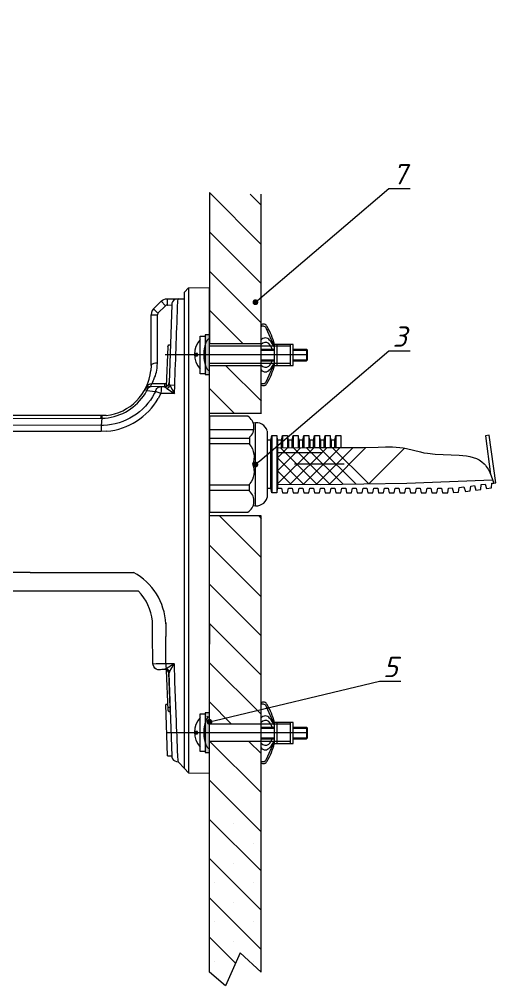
# Model space of a CAD drawing. Header units: millimetres. Extents: x -25459 to 1045457, y -66278 to 462905.
# Drawn here: x 961581 to 969775, y 14149 to 30764 of the extents above; entities that cross this region are included whole.
import ezdxf
from ezdxf import colors
from ezdxf.entities.mleader import LeaderData, LeaderLine
from ezdxf.math import Vec2, Vec3

# ---------------------------------------------------------------- set-up
doc = ezdxf.new("R2010")
doc.units = ezdxf.units.MM
doc.styles.add('ISOCPEUR', font='isocpeui.ttf', dxfattribs={"height": 250})
doc.styles.add('KOSTY_STYLE', font='isocpeur.ttf')

# ---------------------------------------------------------------- blocks, each defined once
blk = doc.blocks.new('_DOT')
at = {"color": 0, "linetype": 'ByBlock', "lineweight": -2}
blk.add_line((-0.5, 0), (-1, 0), dxfattribs=at)
at = {"color": 0, "linetype": 'ByBlock', "const_width": 0.5}
blk.add_lwpolyline([(-0.25, 0, 1), (0.25, 0, 1)], format="xyb", close=True, dxfattribs=at)

msp = doc.modelspace()

# ---------------------------------------------------------------- linework, layer by layer
at = {"lineweight": 5}
for p, q in [((963849.221, 24811.479), (963844.932, 24726.904)), ((964085.833, 24442.604), (964085.833, 24494.68)), ((964016.392, 24331.865), (963970.75, 24245.09)), ((962987.744, 23952.201), (947926.42, 23952.201)), ((963072.429, 23954.401), (962987.744, 23952.201)), ((962987.744, 23676.601), (953509.075, 23676.601)), ((963087.606, 23680.891), (962987.744, 23676.601)), ((964098.899, 20385.081), (964098.833, 20150.34))]:
    msp.add_line(p, q, dxfattribs=at)
at = {"color": 0, "lineweight": 0}
for p, q in [((961768.236, 21251.194), (947926.42, 21251.194)), ((961768.236, 21251.194), (963545.477, 21251.194)), ((963629.288, 20932.195), (947926.42, 20932.195)), ((963870.975, 20195.883), (963870.975, 20430.624)), ((964311.458, 17997.604), (964422.22, 17884.797))]:
    msp.add_line(p, q, dxfattribs=at)
at = {"lineweight": 13}
for p, q in [((964851.847, 17006.708), (965738.762, 16121.911)), ((965266.729, 16930.506), (965266.729, 16930.506)), ((965603.29, 16593.944), (965603.29, 16593.944)), ((964851.847, 16333.585), (965738.762, 15446.671)), ((965266.729, 16255.266), (965266.729, 16255.266)), ((964930.167, 15918.704), (964930.167, 15918.704)), ((965603.29, 15918.704), (965603.29, 15918.704)), ((964851.847, 15660.462), (965738.762, 14773.548)), ((965266.729, 15582.142), (965266.729, 15582.142)), ((964930.167, 15245.581), (964930.167, 15245.581)), ((965603.29, 15245.581), (965603.29, 15245.581)), ((964851.847, 14985.222), (965300.596, 14538.59)), ((965266.729, 14909.019), (965266.729, 14909.019)), ((965378.916, 14714.279), (965129.14, 14149.109)), ((965738.762, 14379.834), (965378.916, 14714.279)), ((964930.167, 14572.457), (964930.167, 14572.457)), ((965603.29, 14572.457), (965603.29, 14572.457)), ((965129.14, 14149.109), (964851.847, 14379.834))]:
    msp.add_line(p, q, dxfattribs=at)
for points in [[(964851.847, 27785.148), (965742.995, 26894.001)], [(964851.847, 27785.148), (964851.847, 25183.675)], [(965552.269, 27757.85), (965742.995, 27567.124)], [(965742.995, 23985.6), (965742.995, 27757.85)], [(964851.847, 27112.025), (965742.995, 26220.878)], [(964851.847, 26436.785), (965742.995, 25547.754)], [(964851.847, 25763.662), (965431.834, 25183.675)], [(965967.369, 25143.457), (965831.898, 25439.801)], [(964779.878, 24671.424), (964690.975, 24671.424), (964690.975, 25319.146), (964779.878, 25319.146)], [(965738.762, 25183.675), (964851.847, 25183.675)], [(966240.429, 25145.574), (964851.847, 25145.574)], [(965738.762, 24821.713), (965738.762, 25170.975)], [(965738.762, 25092.655), (965967.369, 25092.655)], [(966009.704, 25173.091), (966009.704, 24813.246)], [(966242.546, 25173.091), (966242.546, 24813.246)], [(966291.231, 25092.655), (966519.839, 25092.655)], [(964100.405, 24997.402), (964091.938, 24997.402)], [(964115.222, 24997.402), (964102.522, 24997.402)], [(964130.039, 24997.402), (964117.339, 24997.402)], [(964144.856, 24997.402), (964132.156, 24997.402)], [(964159.674, 24997.402), (964146.973, 24997.402)], [(964174.491, 24997.402), (964163.907, 24997.402)], [(964189.308, 24997.402), (964178.724, 24997.402)], [(964204.125, 24997.402), (964193.541, 24997.402)], [(964218.942, 24997.402), (964208.359, 24997.402)], [(964235.876, 24997.402), (964223.176, 24997.402)], [(964250.693, 24997.402), (964237.993, 24997.402)], [(964265.511, 24997.402), (964252.81, 24997.402)], [(964280.328, 24997.402), (964267.627, 24997.402)], [(964295.145, 24997.402), (964282.444, 24997.402)], [(964309.962, 24997.402), (964297.262, 24997.402)], [(964324.779, 24997.402), (964312.079, 24997.402)], [(964339.596, 24997.402), (964326.896, 24997.402)], [(964354.414, 24997.402), (964343.83, 24997.402)], [(964369.231, 24997.402), (964358.647, 24997.402)], [(964384.048, 24997.402), (964373.464, 24997.402)], [(964398.865, 24997.402), (964388.281, 24997.402)], [(964415.799, 24997.402), (964403.099, 24997.402)], [(964430.616, 24997.402), (964417.916, 24997.402)], [(964445.433, 24997.402), (964432.733, 24997.402)], [(964460.251, 24997.402), (964447.55, 24997.402)], [(964475.068, 24997.402), (964462.367, 24997.402)], [(964489.885, 24997.402), (964477.185, 24997.402)], [(964504.702, 24997.402), (964492.002, 24997.402)], [(964519.519, 24997.402), (964508.936, 24997.402)], [(964534.336, 24997.402), (964523.753, 24997.402)], [(964549.154, 24997.402), (964538.57, 24997.402)], [(964563.971, 24997.402), (964553.387, 24997.402)], [(964580.905, 24997.402), (964568.204, 24997.402)], [(964595.722, 24997.402), (964583.022, 24997.402)], [(964595.722, 24976.235), (964648.64, 24976.235), (964648.64, 25018.569), (964595.722, 25018.569)], [(964610.539, 24997.402), (964597.839, 24997.402)], [(964625.356, 24997.402), (964612.656, 24997.402)], [(964640.173, 24997.402), (964627.473, 24997.402)], [(964654.991, 24997.402), (964642.29, 24997.402)], [(964669.808, 24997.402), (964657.107, 24997.402)], [(964684.625, 24997.402), (964671.925, 24997.402)], [(964699.442, 24997.402), (964688.859, 24997.402)], [(964714.259, 24997.402), (964703.676, 24997.402)], [(964729.077, 24997.402), (964718.493, 24997.402)], [(964743.894, 24997.402), (964733.31, 24997.402)], [(964760.828, 24997.402), (964748.127, 24997.402)], [(964775.645, 24997.402), (964762.944, 24997.402)], [(964790.462, 24997.402), (964777.762, 24997.402)], [(964805.279, 24997.402), (964792.579, 24997.402)], [(964820.096, 24997.402), (964807.396, 24997.402)], [(964834.914, 24997.402), (964822.213, 24997.402)], [(964849.731, 24997.402), (964837.03, 24997.402)], [(964864.548, 24997.402), (964851.847, 24997.402)], [(964879.365, 24997.402), (964868.781, 24997.402)], [(964894.182, 24997.402), (964883.599, 24997.402)], [(964908.999, 24997.402), (964898.416, 24997.402)], [(964925.933, 24997.402), (964913.233, 24997.402)], [(964940.751, 24997.402), (964928.05, 24997.402)], [(964955.568, 24997.402), (964942.867, 24997.402)], [(964970.385, 24997.402), (964959.801, 24997.402)], [(964985.202, 24997.402), (964974.618, 24997.402)], [(965000.019, 24997.402), (964989.436, 24997.402)], [(965016.953, 24997.402), (965004.253, 24997.402)], [(965031.77, 24997.402), (965019.07, 24997.402)], [(965046.588, 24997.402), (965033.887, 24997.402)], [(965061.405, 24997.402), (965048.704, 24997.402)], [(965076.222, 24997.402), (965063.521, 24997.402)], [(965091.039, 24997.402), (965078.339, 24997.402)], [(965105.856, 24997.402), (965093.156, 24997.402)], [(965120.673, 24997.402), (965107.973, 24997.402)], [(965135.491, 24997.402), (965124.907, 24997.402)], [(965150.308, 24997.402), (965139.724, 24997.402)], [(965165.125, 24997.402), (965154.541, 24997.402)], [(965179.942, 24997.402), (965169.358, 24997.402)], [(965196.876, 24997.402), (965184.176, 24997.402)], [(965211.693, 24997.402), (965198.993, 24997.402)], [(965226.51, 24997.402), (965213.81, 24997.402)], [(965241.328, 24997.402), (965228.627, 24997.402)], [(965256.145, 24997.402), (965243.444, 24997.402)], [(965270.962, 24997.402), (965258.262, 24997.402)], [(965285.779, 24997.402), (965273.079, 24997.402)], [(965300.596, 24997.402), (965287.896, 24997.402)], [(965315.414, 24997.402), (965304.83, 24997.402)], [(965330.231, 24997.402), (965319.647, 24997.402)], [(965345.048, 24997.402), (965334.464, 24997.402)], [(965361.982, 24997.402), (965349.281, 24997.402)], [(965376.799, 24997.402), (965364.099, 24997.402)], [(965391.616, 24997.402), (965378.916, 24997.402)], [(965406.433, 24997.402), (965393.733, 24997.402)], [(965421.251, 24997.402), (965408.55, 24997.402)], [(965436.068, 24997.402), (965423.367, 24997.402)], [(965450.885, 24997.402), (965438.184, 24997.402)], [(965465.702, 24997.402), (965453.002, 24997.402)], [(965480.519, 24997.402), (965469.936, 24997.402)], [(965495.336, 24997.402), (965484.753, 24997.402)], [(965510.154, 24997.402), (965499.57, 24997.402)], [(965524.971, 24997.402), (965514.387, 24997.402)], [(965541.905, 24997.402), (965529.204, 24997.402)], [(965556.722, 24997.402), (965544.021, 24997.402)], [(965571.539, 24997.402), (965558.839, 24997.402)], [(965586.356, 24997.402), (965573.656, 24997.402)], [(965601.173, 24997.402), (965588.473, 24997.402)], [(965615.991, 24997.402), (965603.29, 24997.402)], [(965630.808, 24997.402), (965618.107, 24997.402)], [(965645.625, 24997.402), (965632.925, 24997.402)], [(965660.442, 24997.402), (965649.858, 24997.402)], [(965675.259, 24997.402), (965664.676, 24997.402)], [(965690.077, 24997.402), (965679.493, 24997.402)], [(965707.01, 24997.402), (965694.31, 24997.402)], [(965721.828, 24997.402), (965709.127, 24997.402)], [(965736.645, 24997.402), (965723.944, 24997.402)], [(965738.762, 25075.721), (965967.369, 25075.721)], [(965751.462, 24997.402), (965738.762, 24997.402)], [(965766.279, 24997.402), (965753.579, 24997.402)], [(965781.096, 24997.402), (965768.396, 24997.402)], [(965795.914, 24997.402), (965783.213, 24997.402)], [(965810.731, 24997.402), (965798.03, 24997.402)], [(965825.548, 24997.402), (965814.964, 24997.402)], [(965840.365, 24997.402), (965829.781, 24997.402)], [(965855.182, 24997.402), (965844.599, 24997.402)], [(965869.999, 24997.402), (965859.416, 24997.402)], [(965886.933, 24997.402), (965874.233, 24997.402)], [(965901.751, 24997.402), (965889.05, 24997.402)], [(965916.568, 24997.402), (965903.867, 24997.402)], [(965931.385, 24997.402), (965918.684, 24997.402)], [(965946.202, 24997.402), (965933.502, 24997.402)], [(965961.019, 24997.402), (965948.319, 24997.402)], [(965975.836, 24997.402), (965963.136, 24997.402)], [(965990.654, 24997.402), (965977.953, 24997.402)], [(966005.471, 24997.402), (965994.887, 24997.402)], [(966020.288, 24997.402), (966009.704, 24997.402)], [(966035.105, 24997.402), (966024.521, 24997.402)], [(966052.039, 24997.402), (966039.339, 24997.402)], [(966066.856, 24997.402), (966054.156, 24997.402)], [(966081.673, 24997.402), (966068.973, 24997.402)], [(966096.491, 24997.402), (966083.79, 24997.402)], [(966111.308, 24997.402), (966098.607, 24997.402)], [(966126.125, 24997.402), (966113.425, 24997.402)], [(966140.942, 24997.402), (966128.242, 24997.402)], [(966155.759, 24997.402), (966143.059, 24997.402)], [(966170.577, 24997.402), (966159.993, 24997.402)], [(966185.394, 24997.402), (966174.81, 24997.402)], [(966200.211, 24997.402), (966189.627, 24997.402)], [(966215.028, 24997.402), (966204.444, 24997.402)], [(966231.962, 24997.402), (966219.262, 24997.402)], [(966246.779, 24997.402), (966234.079, 24997.402)], [(966261.596, 24997.402), (966248.896, 24997.402)], [(966276.414, 24997.402), (966263.713, 24997.402)], [(966291.231, 24997.402), (966278.53, 24997.402)], [(966291.231, 25075.721), (966519.839, 25075.721)], [(966306.048, 24997.402), (966293.347, 24997.402)], [(966320.865, 24997.402), (966308.165, 24997.402)], [(966335.682, 24997.402), (966322.982, 24997.402)], [(966350.499, 24997.402), (966339.916, 24997.402)], [(966365.317, 24997.402), (966354.733, 24997.402)], [(966380.134, 24997.402), (966369.55, 24997.402)], [(966394.951, 24997.402), (966384.367, 24997.402)], [(966411.885, 24997.402), (966399.184, 24997.402)], [(966426.702, 24997.402), (966414.002, 24997.402)], [(966441.519, 24997.402), (966428.819, 24997.402)], [(966456.336, 24997.402), (966443.636, 24997.402)], [(966471.154, 24997.402), (966458.453, 24997.402)], [(966485.971, 24997.402), (966473.27, 24997.402)], [(966500.788, 24997.402), (966488.088, 24997.402)], [(966515.605, 24997.402), (966505.021, 24997.402)], [(966530.422, 24997.402), (966519.839, 24997.402)], [(966541.006, 24997.402), (966534.656, 24997.402)], [(966240.429, 24847.113), (964851.847, 24847.113)], [(965738.762, 24809.012), (964851.847, 24809.012)], [(965133.374, 24809.012), (965745.112, 24197.274)], [(965738.762, 24908.499), (965967.369, 24908.499)], [(965738.762, 24889.448), (965967.369, 24889.448)], [(965831.898, 24544.42), (965967.369, 24842.88)], [(966291.231, 24908.499), (966519.839, 24908.499)], [(966291.231, 24889.448), (966519.839, 24889.448)], [(964856.081, 24413.182), (965283.662, 23985.6)], [(965749.345, 23985.6), (964858.198, 23985.6)], [(965637.158, 23826.845), (965637.158, 22402.279)], [(965605.407, 23708.307), (964851.847, 23708.307)], [(965844.599, 23685.023), (965844.599, 22541.984)], [(965910.217, 23526.268), (965925.035, 23606.704), (966011.821, 23606.704)], [(965925.035, 23606.704), (965925.035, 22620.303)], [(966026.638, 22700.739), (966026.638, 23526.268), (966011.821, 23606.704), (966011.821, 22620.303), (966026.638, 22700.739), (966092.257, 22700.739), (966109.191, 22620.303), (966193.861, 22620.303), (966210.795, 22700.739), (966276.414, 22700.739), (966293.347, 22620.303), (966378.017, 22620.303), (966394.951, 22700.739), (966460.57, 22700.739), (966475.387, 22620.303), (966562.173, 22620.303), (966576.991, 22700.739), (966642.61, 22700.739), (966659.543, 22620.303), (966744.213, 22620.303), (966761.147, 22700.739), (966826.766, 22700.739), (966843.7, 22620.303), (966928.369, 22620.303), (966945.303, 22700.739), (967010.922, 22700.739), (967025.739, 22620.303), (967112.526, 22620.303), (967127.343, 22700.739), (967195.079, 22700.739), (967209.896, 22620.303), (967294.565, 22620.303), (967311.499, 22700.739), (967377.118, 22700.739), (967394.052, 22620.303), (967478.722, 22620.303), (967495.656, 22700.739), (967561.275, 22700.739), (967576.092, 22620.303), (967662.878, 22620.303), (967677.695, 22700.739), (967745.431, 22700.739), (967760.248, 22620.303), (967847.035, 22620.303), (967861.852, 22700.739), (967927.471, 22700.739), (967944.405, 22620.303), (968029.074, 22620.303), (968046.008, 22700.739), (968111.627, 22700.739), (968126.444, 22620.303), (968213.231, 22620.303), (968228.048, 22700.739), (968295.783, 22700.739), (968310.601, 22620.303), (968397.387, 22620.303), (968412.204, 22700.739), (968477.823, 22700.739), (968494.757, 22620.303), (968579.427, 22620.303), (968596.361, 22700.739), (968661.98, 22700.739), (968676.797, 22620.303), (968763.583, 22620.303), (968778.4, 22700.739), (968846.136, 22700.739), (968863.07, 22622.42), (968949.856, 22624.536), (968962.557, 22704.973), (969028.176, 22709.206), (969049.343, 22628.77), (969136.129, 22635.12), (969146.713, 22715.556), (969229.266, 22724.023), (969254.667, 22645.704), (969339.336, 22658.404), (969345.687, 22738.84), (969411.305, 22747.307), (969436.706, 22671.105), (969521.376, 22681.688), (969527.726, 22764.241), (969593.345, 22772.708), (969618.746, 22694.389), (969703.416, 22707.089), (969709.766, 22787.525), (969741.517, 22791.759)], [(966026.638, 23399.263), (966519.839, 23403.497), (967013.039, 23403.497), (967258.581, 23401.38), (967504.123, 23403.497), (967753.898, 23409.847), (967878.786, 23414.08), (968001.557, 23411.964), (968124.328, 23401.38), (968183.596, 23395.03), (968242.865, 23384.446), (968361.402, 23356.928), (968479.94, 23327.294), (968541.325, 23312.477), (968604.828, 23301.893), (968736.065, 23289.193), (968873.654, 23282.843), (969009.125, 23278.609), (969144.596, 23272.259), (969208.098, 23265.909), (969271.601, 23257.442), (969330.869, 23246.858), (969388.021, 23229.924), (969443.057, 23210.873), (969491.742, 23187.589), (969538.31, 23155.838), (969578.528, 23119.854), (969597.579, 23098.686), (969614.513, 23077.519), (969646.264, 23028.834), (969673.781, 22973.798), (969697.065, 22914.53), (969741.517, 22791.759), (969775.385, 22795.992), (969665.314, 23613.054), (969599.695, 23604.587), (969688.598, 22937.814)], [(966092.257, 23526.268), (966109.191, 23606.704), (966193.861, 23606.704)], [(966109.191, 23606.704), (966109.191, 23405.613)], [(966210.795, 23526.268), (966193.861, 23606.704), (966193.861, 23403.497)], [(966276.414, 23526.268), (966293.347, 23606.704), (966378.017, 23606.704), (966378.017, 23403.497)], [(966293.347, 23606.704), (966293.347, 23401.38)], [(966394.951, 23526.268), (966378.017, 23606.704)], [(966460.57, 23526.268), (966475.387, 23606.704), (966562.173, 23606.704)], [(966475.387, 23606.704), (966475.387, 23405.613)], [(966576.991, 23526.268), (966562.173, 23606.704), (966562.173, 23403.497)], [(966642.61, 23526.268), (966659.543, 23606.704), (966744.213, 23606.704), (966744.213, 23403.497)], [(966659.543, 23606.704), (966659.543, 23401.38)], [(966761.147, 23526.268), (966744.213, 23606.704)], [(966826.766, 23526.268), (966843.7, 23606.704), (966928.369, 23606.704)], [(966843.7, 23606.704), (966843.7, 23405.613)], [(966945.303, 23526.268), (966928.369, 23606.704), (966928.369, 23403.497)], [(967010.922, 23526.268), (967025.739, 23606.704), (967112.526, 23606.704), (967112.526, 23403.497)], [(967025.739, 23606.704), (967025.739, 23401.38)], [(964851.847, 23560.135), (965539.788, 23560.135)], [(964851.847, 23469.116), (965539.788, 23469.116)], [(966011.821, 22620.303), (965925.035, 22620.303), (965910.217, 22700.739), (965910.217, 23526.268), (965844.599, 23526.268)], [(966092.257, 23405.613), (966092.257, 23526.268), (966026.638, 23526.268)], [(966276.414, 23401.38), (966276.414, 23526.268), (966210.795, 23526.268), (966210.795, 23399.263)], [(966460.57, 23405.613), (966460.57, 23526.268), (966394.951, 23526.268), (966394.951, 23405.613)], [(966642.61, 23401.38), (966642.61, 23526.268), (966576.991, 23526.268), (966576.991, 23399.263)], [(966826.766, 23405.613), (966826.766, 23526.268), (966761.147, 23526.268), (966761.147, 23405.613)], [(967010.922, 23401.38), (967010.922, 23526.268), (966945.303, 23526.268), (966945.303, 23399.263)], [(966644.726, 23399.263), (966026.638, 22781.175)], [(966420.352, 23399.263), (966026.638, 23005.55)], [(966195.977, 23399.263), (966026.638, 23232.041)], [(966780.198, 23312.477), (966026.638, 23312.477)], [(966073.206, 23399.263), (966701.878, 22768.475)], [(966869.101, 23399.263), (966240.429, 22770.591)], [(966297.581, 23399.263), (966926.253, 22768.475)], [(967093.475, 23399.263), (966462.687, 22768.475)], [(966521.955, 23399.263), (967150.627, 22770.591)], [(967317.85, 23399.263), (966687.061, 22768.475)], [(966746.33, 23399.263), (967372.885, 22772.708)], [(967544.341, 23401.38), (966913.552, 22768.475)], [(968206.88, 23390.796), (967593.026, 22776.942), (966970.704, 23399.263)], [(966026.638, 23219.34), (966477.504, 22768.475)], [(967167.561, 23113.503), (966316.632, 23113.503)], [(966026.638, 22994.966), (966253.129, 22770.591)], [(965539.788, 22649.937), (965539.788, 22772.708)], [(966026.638, 22770.591), (966767.497, 22768.475), (967506.239, 22774.825), (968244.982, 22789.642), (968983.724, 22815.043), (969722.466, 22846.794)], [(964851.847, 22757.891), (965539.788, 22757.891)], [(964851.847, 22666.871), (965539.788, 22666.871)], [(965844.599, 22700.739), (965910.217, 22700.739)], [(965025.42, 22224.473), (965738.762, 21509.014)], [(965698.543, 22224.473), (965738.762, 22184.254)], [(964851.847, 21722.805), (965738.762, 20835.891)], [(964851.847, 21049.682), (965738.762, 20162.768)], [(964851.847, 20376.558), (965738.762, 19489.644)], [(964851.847, 20370.208), (964851.847, 20020.946)], [(965738.762, 20020.946), (965738.762, 20370.208)], [(964851.847, 19701.318), (965738.762, 18816.521)], [(964851.847, 19028.195), (965233.345, 18646.698)], [(965967.369, 18644.581), (965831.898, 18943.041)], [(964779.878, 18172.548), (964690.975, 18172.548), (964690.975, 18820.27), (964779.878, 18820.27)], [(966240.429, 18646.698), (964851.847, 18646.698)], [(966009.704, 18674.215), (966009.704, 18314.37)], [(966242.546, 18674.215), (966242.546, 18314.37)], [(964140.623, 18498.526), (964127.922, 18498.526)], [(964155.44, 18498.526), (964142.74, 18498.526)], [(964170.257, 18498.526), (964157.557, 18498.526)], [(964185.074, 18498.526), (964172.374, 18498.526)], [(964199.892, 18498.526), (964189.308, 18498.526)], [(964214.709, 18498.526), (964204.125, 18498.526)], [(964229.526, 18498.526), (964218.942, 18498.526)], [(964244.343, 18498.526), (964233.759, 18498.526)], [(964261.277, 18498.526), (964248.577, 18498.526)], [(964276.094, 18498.526), (964263.394, 18498.526)], [(964290.911, 18498.526), (964278.211, 18498.526)], [(964305.729, 18498.526), (964293.028, 18498.526)], [(964320.546, 18498.526), (964307.845, 18498.526)], [(964335.363, 18498.526), (964322.662, 18498.526)], [(964350.18, 18498.526), (964337.48, 18498.526)], [(964364.997, 18498.526), (964354.414, 18498.526)], [(964379.814, 18498.526), (964369.231, 18498.526)], [(964394.632, 18498.526), (964384.048, 18498.526)], [(964409.449, 18498.526), (964398.865, 18498.526)], [(964426.383, 18498.526), (964413.682, 18498.526)], [(964441.2, 18498.526), (964428.499, 18498.526)], [(964456.017, 18498.526), (964443.317, 18498.526)], [(964470.834, 18498.526), (964458.134, 18498.526)], [(964485.651, 18498.526), (964472.951, 18498.526)], [(964500.469, 18498.526), (964487.768, 18498.526)], [(964515.286, 18498.526), (964502.585, 18498.526)], [(964530.103, 18498.526), (964517.403, 18498.526)], [(964544.92, 18498.526), (964534.336, 18498.526)], [(964559.737, 18498.526), (964549.154, 18498.526)], [(964574.555, 18498.526), (964563.971, 18498.526)], [(964589.372, 18498.526), (964578.788, 18498.526)], [(964606.306, 18498.526), (964593.605, 18498.526)], [(964595.722, 18477.359), (964648.64, 18477.359), (964648.64, 18519.693), (964595.722, 18519.693)], [(964621.123, 18498.526), (964608.422, 18498.526)], [(964635.94, 18498.526), (964623.24, 18498.526)], [(964650.757, 18498.526), (964638.057, 18498.526)], [(964665.574, 18498.526), (964652.874, 18498.526)], [(964680.392, 18498.526), (964667.691, 18498.526)], [(964695.209, 18498.526), (964682.508, 18498.526)], [(964710.026, 18498.526), (964699.442, 18498.526)], [(964724.843, 18498.526), (964714.259, 18498.526)], [(964739.66, 18498.526), (964729.077, 18498.526)], [(964754.477, 18498.526), (964743.894, 18498.526)], [(964771.411, 18498.526), (964758.711, 18498.526)], [(964786.229, 18498.526), (964773.528, 18498.526)], [(964801.046, 18498.526), (964788.345, 18498.526)], [(964815.863, 18498.526), (964803.162, 18498.526)], [(964830.68, 18498.526), (964817.98, 18498.526)], [(964845.497, 18498.526), (964832.797, 18498.526)], [(964860.314, 18498.526), (964847.614, 18498.526)], [(964875.132, 18498.526), (964862.431, 18498.526)], [(964889.949, 18498.526), (964879.365, 18498.526)], [(964904.766, 18498.526), (964894.182, 18498.526)], [(964919.583, 18498.526), (964908.999, 18498.526)], [(964934.4, 18498.526), (964923.817, 18498.526)], [(964951.334, 18498.526), (964938.634, 18498.526)], [(964966.151, 18498.526), (964953.451, 18498.526)], [(964980.969, 18498.526), (964970.385, 18498.526)], [(964995.786, 18498.526), (964985.202, 18498.526)], [(965010.603, 18498.526), (965000.019, 18498.526)], [(965025.42, 18498.526), (965014.836, 18498.526)], [(965042.354, 18498.526), (965029.654, 18498.526)], [(965057.171, 18498.526), (965044.471, 18498.526)], [(965071.988, 18498.526), (965059.288, 18498.526)], [(965086.806, 18498.526), (965074.105, 18498.526)], [(965101.623, 18498.526), (965088.922, 18498.526)], [(965116.44, 18498.526), (965103.74, 18498.526)], [(965131.257, 18498.526), (965118.557, 18498.526)], [(965146.074, 18498.526), (965135.491, 18498.526)], [(965160.892, 18498.526), (965150.308, 18498.526)], [(965175.709, 18498.526), (965165.125, 18498.526)], [(965190.526, 18498.526), (965179.942, 18498.526)], [(965207.46, 18498.526), (965194.759, 18498.526)], [(965222.277, 18498.526), (965209.577, 18498.526)], [(965237.094, 18498.526), (965224.394, 18498.526)], [(965251.911, 18498.526), (965239.211, 18498.526)], [(965266.729, 18498.526), (965254.028, 18498.526)], [(965281.546, 18498.526), (965268.845, 18498.526)], [(965296.363, 18498.526), (965283.662, 18498.526)], [(965311.18, 18498.526), (965298.48, 18498.526)], [(965325.997, 18498.526), (965315.414, 18498.526)], [(965340.814, 18498.526), (965330.231, 18498.526)], [(965355.632, 18498.526), (965345.048, 18498.526)], [(965370.449, 18498.526), (965359.865, 18498.526)], [(965387.383, 18498.526), (965374.682, 18498.526)], [(965402.2, 18498.526), (965389.499, 18498.526)], [(965417.017, 18498.526), (965404.317, 18498.526)], [(965431.834, 18498.526), (965419.134, 18498.526)], [(965446.651, 18498.526), (965433.951, 18498.526)], [(965461.469, 18498.526), (965448.768, 18498.526)], [(965476.286, 18498.526), (965463.585, 18498.526)], [(965491.103, 18498.526), (965480.519, 18498.526)], [(965505.92, 18498.526), (965495.336, 18498.526)], [(965520.737, 18498.526), (965510.154, 18498.526)], [(965535.555, 18498.526), (965524.971, 18498.526)], [(965552.488, 18498.526), (965539.788, 18498.526)], [(965567.306, 18498.526), (965554.605, 18498.526)], [(965582.123, 18498.526), (965569.422, 18498.526)], [(965596.94, 18498.526), (965584.24, 18498.526)], [(965611.757, 18498.526), (965599.057, 18498.526)], [(965626.574, 18498.526), (965613.874, 18498.526)], [(965641.392, 18498.526), (965628.691, 18498.526)], [(965656.209, 18498.526), (965643.508, 18498.526)], [(965671.026, 18498.526), (965660.442, 18498.526)], [(965685.843, 18498.526), (965675.259, 18498.526)], [(965700.66, 18498.526), (965690.077, 18498.526)], [(965715.477, 18498.526), (965704.894, 18498.526)], [(965732.411, 18498.526), (965719.711, 18498.526)], [(965747.229, 18498.526), (965734.528, 18498.526)], [(965738.762, 18593.779), (965967.369, 18593.779)], [(965738.762, 18578.962), (965967.369, 18578.962)], [(965762.046, 18498.526), (965749.345, 18498.526)], [(965776.863, 18498.526), (965764.162, 18498.526)], [(965791.68, 18498.526), (965778.98, 18498.526)], [(965806.497, 18498.526), (965793.797, 18498.526)], [(965821.314, 18498.526), (965808.614, 18498.526)], [(965836.132, 18498.526), (965825.548, 18498.526)], [(965850.949, 18498.526), (965840.365, 18498.526)], [(965865.766, 18498.526), (965855.182, 18498.526)], [(965880.583, 18498.526), (965869.999, 18498.526)], [(965897.517, 18498.526), (965884.817, 18498.526)], [(965912.334, 18498.526), (965899.634, 18498.526)], [(965927.151, 18498.526), (965914.451, 18498.526)], [(965941.969, 18498.526), (965929.268, 18498.526)], [(965956.786, 18498.526), (965944.085, 18498.526)], [(965971.603, 18498.526), (965958.903, 18498.526)], [(965986.42, 18498.526), (965973.72, 18498.526)], [(966001.237, 18498.526), (965988.537, 18498.526)], [(966016.054, 18498.526), (966005.471, 18498.526)], [(966030.872, 18498.526), (966020.288, 18498.526)], [(966045.689, 18498.526), (966035.105, 18498.526)], [(966060.506, 18498.526), (966049.922, 18498.526)], [(966077.44, 18498.526), (966064.74, 18498.526)], [(966092.257, 18498.526), (966079.557, 18498.526)], [(966107.074, 18498.526), (966094.374, 18498.526)], [(966121.891, 18498.526), (966109.191, 18498.526)], [(966136.709, 18498.526), (966124.008, 18498.526)], [(966151.526, 18498.526), (966138.825, 18498.526)], [(966166.343, 18498.526), (966153.643, 18498.526)], [(966181.16, 18498.526), (966168.46, 18498.526)], [(966195.977, 18498.526), (966185.394, 18498.526)], [(966210.795, 18498.526), (966200.211, 18498.526)], [(966225.612, 18498.526), (966215.028, 18498.526)], [(966242.546, 18498.526), (966229.845, 18498.526)], [(966257.363, 18498.526), (966244.662, 18498.526)], [(966272.18, 18498.526), (966259.48, 18498.526)], [(966286.997, 18498.526), (966274.297, 18498.526)], [(966301.814, 18498.526), (966289.114, 18498.526)], [(966291.231, 18593.779), (966519.839, 18593.779)], [(966291.231, 18578.962), (966519.839, 18578.962)], [(966316.632, 18498.526), (966303.931, 18498.526)], [(966331.449, 18498.526), (966318.748, 18498.526)], [(966346.266, 18498.526), (966333.565, 18498.526)], [(966361.083, 18498.526), (966350.499, 18498.526)], [(966375.9, 18498.526), (966365.317, 18498.526)], [(966390.717, 18498.526), (966380.134, 18498.526)], [(966405.535, 18498.526), (966394.951, 18498.526)], [(966422.469, 18498.526), (966409.768, 18498.526)], [(966437.286, 18498.526), (966424.585, 18498.526)], [(966452.103, 18498.526), (966439.402, 18498.526)], [(966466.92, 18498.526), (966454.22, 18498.526)], [(966481.737, 18498.526), (966469.037, 18498.526)], [(966496.554, 18498.526), (966483.854, 18498.526)], [(966511.372, 18498.526), (966498.671, 18498.526)], [(966526.189, 18498.526), (966513.488, 18498.526)], [(966541.006, 18498.526), (966530.422, 18498.526)], [(964851.847, 18355.072), (965738.762, 17468.158)], [(966240.429, 18348.237), (964851.847, 18348.237)], [(965531.805, 18348.237), (965738.762, 18141.281)], [(965738.762, 18409.623), (965967.369, 18409.623)], [(965738.762, 18390.572), (965967.369, 18390.572)], [(965831.898, 18045.544), (965967.369, 18344.004)], [(966291.231, 18409.623), (966519.839, 18409.623)], [(966291.231, 18390.572), (966519.839, 18390.572)], [(964851.847, 17679.832), (965738.762, 16795.034)]]:
    msp.add_lwpolyline(points, dxfattribs=at)
at = {"lineweight": 5}
for points in [[(964422.11, 26074.484), (964493.707, 26146.081)], [(964493.751, 26146.059), (964851.848, 26152.548)], [(964493.751, 26146.103), (964493.751, 17811.011), (964851.848, 17804.522)], [(964851.837, 17804.511), (964851.837, 26152.581)], [(964020.725, 25918.213), (964042.501, 25935.59), (964068.456, 25948.567), (964094.522, 25957.256), (964122.677, 25959.456), (964422.264, 25959.456)], [(964131.376, 25850.916), (964131.376, 25959.467)], [(964422.22, 17884.797), (964422.11, 26074.495)], [(963890.464, 25785.829), (963866.598, 25755.475), (963853.621, 25720.721), (963849.221, 25683.877)], [(963966.46, 25709.943), (963890.464, 25785.829), (964020.791, 25918.246)], [(963966.515, 25709.899), (964096.732, 25840.116)], [(964020.747, 25918.213), (964096.633, 25840.127)], [(964122.677, 25850.971), (964109.699, 25848.771), (964096.721, 25840.083)], [(964122.677, 25850.916), (964131.365, 25850.916)], [(964131.376, 25850.971), (964202.974, 25855.26)], [(964203.007, 25855.271), (964157.475, 24512.079)], [(963849.221, 25683.855), (963955.682, 25683.855)], [(963849.331, 24811.534), (963849.331, 25683.899)], [(963966.406, 25709.899), (963955.517, 25683.833)], [(963955.66, 24852.722), (963955.66, 25683.844)], [(964133.521, 25134.811), (964109.655, 24457.771)], [(964133.51, 25134.91), (964140.109, 25152.177), (964153.086, 25165.154), (964170.463, 25169.554), (964179.152, 25169.554)], [(964851.847, 14379.834), (964851.847, 25183.675)], [(963955.682, 24852.777), (963925.218, 24850.577), (963894.863, 24846.178), (963881.885, 24841.889), (963866.598, 24835.4), (963860.219, 24831.001), (963855.82, 24824.512), (963849.331, 24818.023)], [(963953.395, 24804.946), (963955.704, 24852.678)], [(963742.859, 24399.228), (963760.346, 24420.894), (963782.012, 24438.271), (963808.078, 24451.249), (963836.233, 24453.449), (963857.899, 24494.691)], [(963879.598, 24535.934), (963857.932, 24494.691), (963827.577, 24490.292), (963801.512, 24479.514), (963777.756, 24459.937), (963762.469, 24433.872)], [(963834.055, 24451.26), (963847.033, 24453.46)], [(964085.833, 24444.804), (963996.749, 24444.804), (963847.066, 24453.493), (963836.178, 24453.493)], [(964085.833, 24494.691), (963857.954, 24494.691)], [(963983.826, 24442.549), (963996.914, 24444.749)], [(964096.71, 24444.716), (964085.822, 24442.626)], [(964155.231, 24505.568), (964157.431, 24512.057), (964153.031, 24492.481), (964142.253, 24473.014), (964127.076, 24457.837), (964107.499, 24446.949), (964085.833, 24444.749)], [(964111.822, 24499.046), (964098.844, 24496.847), (964085.866, 24494.647)], [(964116.232, 24418.761), (964100.945, 24429.649), (964092.366, 24436.138), (964085.877, 24442.626)], [(964146.631, 24488.191), (964140.032, 24479.503), (964122.655, 24462.126), (964116.276, 24459.926), (964109.677, 24457.837)], [(964116.199, 24418.772), (964135.775, 24427.35), (964150.953, 24440.438), (964163.93, 24455.615), (964172.619, 24472.992), (964163.93, 24492.459), (964159.641, 24501.147), (964157.442, 24512.035)], [(964146.521, 24488.191), (964153.119, 24499.079), (964157.409, 24520.746)], [(964155.22, 24505.535), (964153.02, 24492.448)], [(963779.835, 24392.75), (963775.545, 24379.663), (963758.168, 24388.351), (963749.48, 24392.75), (963745.191, 24394.84), (963742.991, 24399.239)], [(963775.446, 24379.663), (963923.04, 24366.685)], [(963923.117, 24366.663), (963927.406, 24381.84)], [(964116.188, 24418.805), (964250.694, 24331.92), (964016.326, 24331.92)], [(962987.744, 23952.201), (962985.544, 23947.802), (962985.544, 23945.603), (962983.455, 23939.114), (962981.255, 23928.336), (962979.166, 23904.47)], [(962998.588, 23904.459), (962989.9, 23780.731), (953511.23, 23785.13)], [(953515.629, 23891.404), (962979.012, 23904.492)], [(962979.045, 23904.459), (962998.621, 23904.459)], [(965738.762, 14379.834), (965738.762, 22224.473), (964853.964, 22224.473)], [(963879.708, 19683.715), (963870.975, 20195.883)], [(964098.833, 19688.092), (964098.833, 20150.34)], [(963879.642, 19683.693), (963936.172, 19685.893), (963990.392, 19688.092), (964241.995, 19688.092)], [(963883.997, 19664.249), (963879.708, 19683.715)], [(964098.789, 19688.136), (964100.989, 19644.694), (964105.388, 19601.252), (964083.722, 19586.075), (964081.522, 19583.875)], [(964105.388, 19601.252), (964242.094, 19688.136)], [(964166.174, 19544.876), (964203.018, 19616.473), (964242.061, 19688.07)], [(964242.105, 19688.092), (964252.993, 19377.727)], [(963986.059, 19579.564), (963964.283, 19581.763)], [(964081.434, 19583.908), (964033.703, 19583.908), (964009.947, 19581.708), (963985.971, 19579.509)], [(964153.064, 19514.477), (964150.865, 19536.143), (964140.087, 19555.72), (964122.71, 19570.897), (964103.133, 19581.785), (964081.467, 19583.875)], [(964096.644, 19583.93), (964083.667, 19586.02)], [(964116.243, 19599.096), (964105.355, 19601.296)], [(964148.72, 19534.065), (964142.231, 19544.843), (964133.543, 19555.731), (964122.655, 19562.22), (964116.276, 19566.509), (964109.677, 19568.709), (964133.543, 18893.868)], [(964155.22, 19505.778), (964153.02, 19514.466), (964150.931, 19525.354), (964148.731, 19534.043)], [(964148.775, 19534.021), (964168.352, 18930.778)], [(964166.152, 19544.887), (964159.663, 19529.71), (964153.064, 19516.622), (964202.996, 18101.833)], [(964153.064, 19516.622), (964153.064, 19529.71)], [(964166.064, 19544.876), (964161.775, 19553.564)], [(964252.949, 19377.749), (964276.814, 18687.732)], [(964131.376, 18101.811), (964101.022, 18982.864)], [(964131.376, 18982.831), (964101.022, 18982.831)], [(964133.521, 18893.846), (964140.12, 18876.469), (964153.097, 18863.492), (964170.474, 18859.202)], [(964168.209, 18930.745), (964133.565, 18928.545)], [(964174.764, 18930.745), (964168.275, 18930.745)], [(964168.319, 18930.745), (964170.518, 18859.147)], [(964176.908, 18859.158), (964170.419, 18859.158)], [(964131.409, 18101.811), (964168.363, 18101.811), (964185.63, 18099.611), (964194.318, 18101.811), (964203.007, 18101.811), (964207.296, 18075.745), (964218.184, 18049.68), (964235.561, 18028.014), (964257.227, 18012.836), (964283.182, 18001.948), (964311.447, 17997.659)], [(964307.169, 18019.27), (964311.458, 17997.604)], [(964422.11, 17884.797), (964493.707, 17811)]]:
    msp.add_lwpolyline(points, dxfattribs=at)
for points in [[(964255.093, 24468.626), (964172.608, 24473.025), (964211.761, 24401.318), (964250.672, 24331.964), (964255.071, 24468.67, -0.000914111), (964307.202, 25913.814), (964311.491, 25959.456), (964283.226, 25955.056), (964257.271, 25946.368), (964235.605, 25929.101), (964218.118, 25907.325), (964207.34, 25883.569), (964203.051, 25855.304)], [(964025.036, 24444.76), (964022.946, 24438.271), (964020.747, 24429.583), (964018.657, 24416.605), (964018.657, 24388.34), (964016.348, 24331.92), (963968.616, 24349.297), (963923.007, 24366.663), (963907.83, 24334.109, -0.268037342), (963026.886, 23780.687), (962990.054, 23780.753), (962987.744, 23728.622), (962987.744, 23676.601)], [(963005.143, 23952.201), (963002.943, 23945.603), (963000.854, 23939.114), (963000.854, 23928.336), (962998.599, 23904.459), (963059.418, 23906.658, 0.233130815), (963745.147, 24327.554), (963775.501, 24379.685)]]:
    msp.add_lwpolyline(points, format="xyb", dxfattribs=at)
at = {"lineweight": 13}
for points in [[(965968.363, 25173.613, 0.083384762), (965843.095, 25480.314, 0.499736962), (965738.76, 25508.046)], [(965968.263, 25122.184, 0.101547904), (965885.244, 25248.298, 0.488086014), (965739.723, 25250.511)], [(965931.695, 25095.37, 0.112046652), (965874.719, 25190.681, 0.360461505), (965739.55, 25172.524)], [(965738.765, 24480.41, 0.499785088), (965843.094, 24508.14, 0.083384762), (965968.363, 24814.841)], [(965739.55, 24815.93, 0.360461505), (965874.718, 24797.774, 0.112085867), (965931.694, 24893.084)], [(965739.724, 24737.938, 0.488065264), (965885.244, 24738.039, 0.101547904), (965968.262, 24864.153)], [(965541.405, 23577.102, 0.498498243), (965512.27, 23939.032), (964851.847, 23939.032), (964851.847, 22287.975), (965512.27, 22287.975)], [(965539.788, 23577.069), (965539.788, 23454.298, -0.286203765), (965594.443, 23114.725, -0.28623036), (965540.847, 22774.763)], [(965968.363, 18674.737, 0.083384762), (965843.095, 18981.438, 0.499736962), (965738.76, 19009.17)], [(965968.263, 18623.308, 0.101547904), (965885.244, 18749.422, 0.488086014), (965739.723, 18751.635)], [(965931.695, 18596.494, 0.112046652), (965874.719, 18691.805, 0.360461505), (965739.55, 18673.648)], [(965738.765, 17981.534, 0.499785088), (965843.094, 18009.264, 0.083384762), (965968.363, 18315.965)], [(965739.55, 18317.054, 0.360461505), (965874.718, 18298.898, 0.112085867), (965931.694, 18394.208)], [(965739.724, 18239.062, 0.488065264), (965885.244, 18239.164, 0.101547904), (965968.262, 18365.277)]]:
    msp.add_lwpolyline(points, format="xyb", dxfattribs=at)
for points in [[(964851.847, 25338.197), (964779.878, 25338.197), (964779.878, 24654.49), (964851.847, 24654.49)], [(965967.369, 25173.091), (965967.369, 24813.246), (966291.231, 24813.246), (966291.231, 25173.091)], [(966519.839, 25092.655), (966519.839, 24889.448), (966538.889, 24908.499), (966538.889, 25075.721)], [(964851.847, 18839.321), (964779.878, 18839.321), (964779.878, 18155.614), (964851.847, 18155.614)], [(965967.369, 18674.215), (965967.369, 18314.37), (966291.231, 18314.37), (966291.231, 18674.215)], [(966519.839, 18593.779), (966519.839, 18390.572), (966538.889, 18409.623), (966538.889, 18578.962)]]:
    msp.add_lwpolyline(points, close=True, dxfattribs=at)
for centre, radius, start, end in [((965771.572, 25423.926), 64.56, 16.4733584, 120.3644597), ((964986.258, 25004.811), 390.536, 138.9932886, 221.0067114), ((965771.57, 24564.524), 64.556, 239.6327286, 343.5311496), ((965659.376, 23635.274), 193.691, 15.1732121, 105.8428529), ((965390.558, 22481.656), 227.549, 302.4921627, 48.4767644), ((965659.383, 22593.85), 193.687, 254.1583104, 344.8277131), ((965771.572, 18925.05), 64.56, 16.4733584, 120.3644597), ((964986.258, 18505.935), 390.536, 138.9932886, 221.0067114), ((965771.57, 18065.648), 64.556, 239.6327286, 343.5311496)]:
    msp.add_arc(centre, radius, start, end, dxfattribs=at)
at = {"lineweight": 5}
for centre, radius, start, end in [((962984.476, 24814.857), 864.94, 275.8363246, 354.1636754), ((962987.768, 24810.461), 1133.974, 275.0510312, 330.0942681), ((963059.558, 20331.626), 1040.058, 2.1282192, 62.1470678), ((963010.519, 20327.84), 864.94, 5.8363246, 44.324858)]:
    msp.add_arc(centre, radius, start, end, dxfattribs=at)
for centre, major_axis, start_param, end_param in [((964853.714, 24996.276), (1.543, -274.185), 3.144806422, 6.24927044), ((964853.714, 24996.276), (1.543, -274.185), 3.144806422, 6.249270441), ((964853.714, 18497.4), (1.543, -274.183), 3.144806377, 6.249270485)]:
    msp.add_ellipse(centre, major_axis=major_axis, ratio=0.366659306, start_param=start_param, end_param=end_param, dxfattribs=at)
for points in [[(963879.598, 24535.934), (963924.36, 24631.287), (963947.676, 24698.815), (963953.395, 24804.946)], [(963779.835, 24392.75), (963797.431, 24425.415), (963798.421, 24435.643), (963834.055, 24451.26)], [(963927.406, 24381.84), (963936.535, 24408.236), (963955.781, 24434.081), (963983.826, 24442.549)], [(964153.02, 24492.448), (964144.442, 24466.932), (964122.776, 24450.105), (964096.71, 24444.716)], [(963964.283, 19581.763), (963924.58, 19589.682), (963889.826, 19623.996), (963883.997, 19664.249)], [(964153.064, 19529.71), (964146.576, 19557.425), (964124.25, 19577.771), (964096.644, 19583.93)], [(964161.775, 19553.564), (964155.286, 19575.89), (964134.17, 19587.658), (964116.243, 19599.096)], [(964276.814, 18687.732), (964290.672, 18463.262), (964291.992, 18242.971), (964307.169, 18019.27)]]:
    msp.add_open_spline(points, degree=3, dxfattribs=at)
at = {"transparency": 33554559}
for points in [[(964851.847, 24654.49), (964851.847, 25338.197), (964779.878, 24654.49)], [(964851.847, 25338.197), (964779.878, 24654.49), (964779.878, 25338.197)], [(965628.691, 22626.653), (965624.458, 22618.186), (965637.158, 22618.186)], [(965624.458, 22618.186), (965637.158, 22618.186), (965626.574, 22609.719)], [(965637.158, 22618.186), (965626.574, 22609.719), (965635.041, 22605.486)], [(965639.275, 22630.887), (965637.158, 22618.186), (965628.691, 22626.653)], [(965635.041, 22605.486), (965645.625, 22607.602), (965637.158, 22618.186)], [(965647.742, 22626.653), (965639.275, 22630.887), (965637.158, 22618.186)], [(965637.158, 22618.186), (965649.858, 22616.069), (965647.742, 22626.653)], [(965645.625, 22607.602), (965637.158, 22618.186), (965649.858, 22616.069)], [(964851.847, 18155.614), (964851.847, 18839.321), (964779.878, 18155.614)], [(964851.847, 18839.321), (964779.878, 18155.614), (964779.878, 18839.321)], [(964809.513, 18788.519), (964813.746, 18777.936), (964801.046, 18782.169)], [(964801.046, 18782.169), (964801.046, 18773.702), (964813.746, 18777.936)], [(964801.046, 18773.702), (964813.746, 18777.936), (964807.396, 18765.235)], [(964813.746, 18777.936), (964807.396, 18765.235), (964815.863, 18765.235)], [(964817.98, 18788.519), (964809.513, 18788.519), (964813.746, 18777.936)], [(964813.746, 18777.936), (964824.33, 18782.169), (964817.98, 18788.519)], [(964824.33, 18771.585), (964813.746, 18777.936), (964824.33, 18782.169)], [(964815.863, 18765.235), (964824.33, 18771.585), (964813.746, 18777.936)], [(964612.656, 18483.709), (964610.539, 18473.125), (964623.24, 18477.359)], [(964610.539, 18473.125), (964623.24, 18477.359), (964616.889, 18466.775)], [(964619.006, 18490.059), (964623.24, 18477.359), (964612.656, 18483.709)], [(964623.24, 18477.359), (964616.889, 18466.775), (964625.356, 18464.658)], [(964629.59, 18487.942), (964619.006, 18490.059), (964623.24, 18477.359)], [(964623.24, 18477.359), (964635.94, 18481.592), (964629.59, 18487.942)], [(964633.823, 18471.008), (964623.24, 18477.359), (964635.94, 18481.592)], [(964625.356, 18464.658), (964633.823, 18471.008), (964623.24, 18477.359)]]:
    msp.add_solid(points, dxfattribs=at)

# ---------------------------------------------------------------- texts
at = {"insert": (955145.87, 30445.905), "char_height": 500, "width": 16291.56169, "attachment_point": 5, "style": 'KOSTY_STYLE', "bg_fill": 3, "box_fill_scale": 1, "bg_fill_color": 256, "bg_fill_transparency": 0}
msp.add_mtext('\\pxi-10.4;Купольная камера, к{\\fISOCPEUR|b0|i1|c204|p34;репление на стену}', dxfattribs=at)

# ---------------------------------------------------------------- leaders
at = {"lineweight": 25}
ml = msp.add_multileader_mtext('Standard', dxfattribs=at)
ml.set_content('7', color=256, style='ISOCPEUR')
ml.set_leader_properties(lineweight=13)
ml.set_arrow_properties(name='DOT')
ml.build(insert=Vec2(0, 0))
ml.multileader.update_dxf_attribs({"has_dogleg": 0, "text_left_attachment_type": 6, "text_right_attachment_type": 6, "dogleg_length": 1, "arrow_head_size": 100})
ctx = ml.context
ctx.base_point, ctx.char_height, ctx.arrow_head_size, ctx.landing_gap_size, ctx.plane_origin = Vec3(967938.198, 27854.349), 350, 100, 100, Vec3(963201.829, 30873.411)
ctx.left_attachment, ctx.right_attachment, ctx.text_align_type = 6, 6, 1
notes = []
notes.append((ctx, [(0, (1, 1, 0), (967937.198, 27854.349), (1, 0), 1, [(0, [(965642.45, 25899.626)], 0, [])])]))
ctx.mtext.insert, ctx.mtext.alignment, ctx.mtext.flow_direction = Vec3(968125.698, 28274.349), 2, 5
ml = msp.add_multileader_mtext('Standard', dxfattribs=at)
ml.set_content('3', color=256, style='ISOCPEUR')
ml.set_leader_properties(lineweight=13)
ml.set_arrow_properties(name='DOT')
ml.build(insert=Vec2(0, 0))
ml.multileader.update_dxf_attribs({"has_dogleg": 0, "text_left_attachment_type": 6, "text_right_attachment_type": 6, "dogleg_length": 1, "arrow_head_size": 100})
ctx = ml.context
ctx.base_point, ctx.char_height, ctx.arrow_head_size, ctx.landing_gap_size, ctx.plane_origin = Vec3(967938.198, 25063.993), 350, 100, 100, Vec3(963201.829, 28083.055)
ctx.left_attachment, ctx.right_attachment, ctx.text_align_type = 6, 6, 1
notes.append((ctx, [(0, (1, 1, 0), (967937.198, 25063.993), (1, 0), 1, [(0, [(965642.45, 23109.27)], 0, [])])]))
ctx.mtext.insert, ctx.mtext.alignment, ctx.mtext.flow_direction = Vec3(968125.698, 25483.993), 2, 5
ml = msp.add_multileader_mtext('Standard', dxfattribs=at)
ml.set_content('5', color=256, style='ISOCPEUR')
ml.set_leader_properties(lineweight=13)
ml.set_arrow_properties(name='DOT')
ml.build(insert=Vec2(0, 0))
ml.multileader.update_dxf_attribs({"has_dogleg": 0, "text_left_attachment_type": 6, "text_right_attachment_type": 6, "dogleg_length": 1, "arrow_head_size": 100})
ctx = ml.context
ctx.base_point, ctx.char_height, ctx.arrow_head_size, ctx.landing_gap_size, ctx.plane_origin = Vec3(967778.155, 19383.882), 350, 100, 100, Vec3(963986.523, 22353.089)
ctx.left_attachment, ctx.right_attachment, ctx.text_align_type = 6, 6, 1
notes.append((ctx, [(0, (1, 1, 0), (967777.155, 19383.882), (1, 0), 1, [(0, [(964851.847, 18684.799)], 0, [])])]))
ctx.mtext.insert, ctx.mtext.alignment, ctx.mtext.flow_direction = Vec3(967965.655, 19803.882), 2, 5
for ctx, leaders in notes:
    for number, flags, end, landing, length, lines in leaders:
        leader = LeaderData()
        leader.index, (leader.has_last_leader_line, leader.has_dogleg_vector, leader.attachment_direction) = number, flags
        leader.last_leader_point, leader.dogleg_vector, leader.dogleg_length = Vec3(end), Vec3(landing), length
        for number, points, colour, breaks in lines:
            line = LeaderLine()
            line.index, line.vertices, line.color, line.breaks = number, Vec3.list(points), colors.encode_raw_color(colour), breaks
            leader.lines.append(line)
        ctx.leaders.append(leader)

doc.saveas('drawing.dxf')
